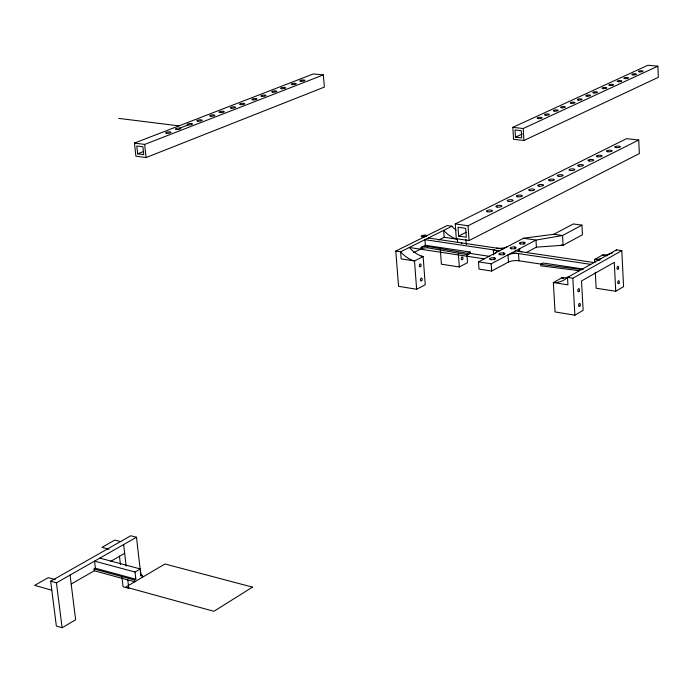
<?xml version="1.0" encoding="UTF-8"?>
<svg xmlns="http://www.w3.org/2000/svg" width="693" height="693" viewBox="0 0 693 693"><rect width="100%" height="100%" fill="white"/><g stroke="black" fill="none" stroke-linecap="round" stroke-linejoin="round"><path stroke-width="1.04" d="M140.878 575.502L136.478 537.24L130.769 535.758L50.658 581.21L56.367 626.056L62.11 627.745L75.632 619.75L70.071 575.06M71.188 584.043L94.283 570.781L94.066 569.005L134.529 580.006L135.854 579.235L135.014 572.028L140.281 568.953L141.103 576.134L142.411 575.363L142.619 577.165M569.343 276.75A29.227 23.233 61.1 0 1 561.676 277.893L553.343 282.553L555.05 311.937L574.878 315.185L583.125 310.351L581.522 280.942L614.275 262.344L615.722 291.259L596.136 288.219L595.296 272.236M615.722 291.259L623.579 286.659L621.812 250.623L616.562 249.87L567.498 277.417A29.375 23.267 61.1 0 1 553.343 282.553L567.913 284.823L567.498 277.417L572.825 278.231L621.812 250.623M94.066 569.005L95.391 568.243L135.854 579.235M110.629 561.399L124.671 553.343M50.658 581.21L56.428 582.83L136.478 537.24M610.152 253.837A28.534 23.034 60.9 0 1 602.572 255.007L594.629 259.451L594.793 262.647M579.339 270.729L540.748 265.8L540.661 264.354L543.139 263.002L583.61 269.092M526.429 252.469L536.399 247.15L563.114 245.253L582.441 234.788L581.921 225.138L562.569 235.499L535.975 240.064L523.458 238.253L478.499 261.867L478.984 269.092L491.64 271.05L508.48 262.058A7.606 2.391 -3.5 0 1 518.97 260.785L542.169 264.284M523.458 238.253L553.889 234.269L573.293 223.952L581.921 225.138M478.499 261.867L491.164 263.808L535.975 240.064L536.399 247.15M456.107 230.189A27.451 21.379 63.7 0 1 451.966 226.221L447.193 225.537L395.79 251.065L398.536 286.304L416.64 289.267L425.242 284.771L423.146 256.575A28.092 21.518 63.7 0 1 409.303 247.479L484.242 258.853M440.315 249.333L441.389 264.198L459.303 266.978L467.524 262.682L466.943 254.184M413.626 252.624L421.205 248.822A10.005 3.084 -4.2 0 1 427.001 247.678L467.697 254.738L470.218 253.439L489.7 256.375M421.205 248.822L421.101 247.418A10.005 3.075 -4.2 0 1 426.897 246.275L467.602 253.326L470.123 252.018L470.218 253.439M469.066 240.558L639.353 153.577L638.721 140.021L626.541 138.652L455.258 223.926L456.289 238.678L469.066 240.558L468.061 225.762L638.721 140.021M458.636 236.105L466.302 237.223L465.696 228.352L458.021 227.252L458.636 236.105L466.354 232.198M421.101 247.418L425.363 245.287L470.123 252.018M438.617 240.081L444.17 237.292L457.363 239.232L457.588 242.437M451.966 226.221L400.615 251.802L395.79 251.065M422.366 236.841L425.589 235.239M523.943 140.488L658.35 77.313L657.865 66.173L647.894 65.255L512.829 127.356L513.565 139.284L523.943 140.488L523.215 128.526L657.865 66.173M515.488 137.145L521.716 137.864L521.275 130.691L515.046 129.981L515.488 137.145L522.323 133.957M146.084 157.562L324.359 87.093L323.319 74.931L313.427 73.908L134.451 143.079L135.889 156.185L146.084 157.562L144.655 144.421L323.319 74.931M137.638 153.837L143.754 154.66L142.897 146.777L136.772 145.972L137.638 153.837L143.659 151.481M179.868 128.118L188.141 124.905A2.677 0.667 -5.6 0 0 192.498 124.116A2.677 0.667 -5.6 0 0 188.99 123.683A2.677 0.667 -5.6 0 0 188.149 124.905M512.829 127.356L523.215 128.526M118.72 118.39L178.959 125.875M540.661 264.354L582.475 269.681M134.451 143.079L144.655 144.421M553.889 234.269L562.569 235.499L563.114 245.253L561.191 244.967M455.258 223.926L468.061 225.762M602.572 255.007L604.617 255.301M599.766 260.204L594.629 259.451A28.673 23.077 61 0 0 601.022 258.68M428.343 237.994L502.927 249.038M515.505 250.909L594.005 262.534M499.592 250.788L424.948 239.683L425.363 245.287M512.188 252.668L590.757 264.354M421.101 256.263L423.146 256.575L414.501 260.958L401.16 258.887L400.615 251.802A28.222 21.552 63.7 0 0 414.501 260.958L416.64 289.267M561.676 277.893L563.755 278.214M120.79 541.64L114.795 540.072L101.94 547.34L108.948 549.194M99.827 558.108L140.281 568.953M135.014 572.028L94.534 561.122L95.391 568.243M140.341 574.809L142.411 575.363M94.283 570.781L134.745 581.808L134.529 580.006M55.353 579.625L48.302 577.659L34.65 585.368L51.81 590.219M56.428 582.83L62.11 627.745M119.456 556.072L120.452 564.544M121.942 577.243L123.068 586.772L128.759 588.34L127.772 579.859M123.64 544.542L126.161 566.068M427.477 246.232L427.572 247.635M444.17 237.292L443.667 230.353A27.581 21.405 63.7 0 0 457.363 239.232M467.602 253.326L467.697 254.738M465.913 239.302L466.285 244.62M458.333 253.11L459.303 266.978M494.256 257.857L494.386 259.918M493.667 254.955L493.329 249.861A7.554 2.339 -3.7 0 1 495.417 252.988M491.164 263.808L491.64 271.05M503.586 252.936L503.716 254.981M519.828 251.776L519.637 248.718A7.562 2.339 -3.4 0 0 521.838 251.845M518.97 260.785L518.52 253.603A7.606 2.374 -3.5 0 0 508.021 254.868L508.48 262.058M514.786 247.029L514.916 249.064M523.908 242.212L524.038 244.239M572.825 278.231L574.878 315.185M507.068 246.864A7.502 2.313 -3.6 0 1 496.664 248.111M612.456 252.815A28.534 23.034 60.9 0 1 611.321 253.361M616.562 249.87A28.534 23.034 60.9 0 1 615.609 250.71M426.593 236.157A2.798 0.849 -4.2 0 1 421.994 236.772A2.798 0.849 -4.2 0 1 423.033 235.308A2.798 0.849 -4.2 0 1 426.758 235.932M461.278 243.052A1.464 0.814 -81.6 0 1 461.936 243.737M608.645 254.314A28.673 23.077 61 0 1 606.687 255.934M252.495 587.118L213.894 611.304L125.805 587.075L164.951 563.989L252.495 587.118M490.878 259.641A3.049 0.953 -3.7 0 0 495.599 258.636A3.049 0.953 -3.7 0 0 491.216 257.978A3.049 0.953 -3.7 0 0 490.878 259.641M500.251 254.703A3.032 0.944 -3.6 0 0 504.937 253.699A3.032 0.944 -3.6 0 0 500.571 253.049A3.032 0.944 -3.6 0 0 500.251 254.703M511.486 248.77A3.015 0.927 -3.6 0 0 516.138 247.782A3.015 0.927 -3.6 0 0 511.78 247.141A3.015 0.927 -3.6 0 0 511.486 248.77M520.642 243.936A2.997 0.918 -3.5 0 0 525.268 242.957A2.997 0.918 -3.5 0 0 520.919 242.333A2.997 0.918 -3.5 0 0 520.642 243.936M487.725 211.798A3.067 0.901 -3.8 0 0 492.48 210.828A3.067 0.901 -3.8 0 0 488.08 210.222A3.067 0.901 -3.8 0 0 487.725 211.798M558.645 176.334A2.954 0.832 -3.3 0 0 563.158 175.424A2.954 0.832 -3.3 0 0 558.835 174.887A2.954 0.832 -3.3 0 0 558.645 176.334M597.712 156.791A2.885 0.788 -3.1 0 0 602.096 155.916A2.885 0.788 -3.1 0 0 597.825 155.414A2.885 0.788 -3.1 0 0 597.712 156.791M616.042 147.626A2.859 0.771 -3 0 0 620.365 146.769A2.859 0.771 -3 0 0 616.12 146.284A2.859 0.771 -3 0 0 616.042 147.626M497.176 207.077A3.049 0.892 -3.7 0 0 501.897 206.107A3.049 0.892 -3.7 0 0 497.496 205.518A3.049 0.892 -3.7 0 0 497.176 207.077M508.497 201.412A3.032 0.884 -3.6 0 0 513.184 200.459A3.032 0.884 -3.6 0 0 508.801 199.87A3.032 0.884 -3.6 0 0 508.497 201.412M517.732 196.795A3.015 0.866 -3.6 0 0 522.375 195.85A3.015 0.866 -3.6 0 0 518.009 195.27A3.015 0.866 -3.6 0 0 517.732 196.795M578.976 166.164A2.919 0.814 -3.2 0 0 583.419 165.272A2.919 0.814 -3.2 0 0 579.131 164.752A2.919 0.814 -3.2 0 0 578.976 166.164M570.374 170.469A2.928 0.814 -3.2 0 0 574.852 169.568A2.928 0.814 -3.2 0 0 570.547 169.04A2.928 0.814 -3.2 0 0 570.374 170.469M589.301 161.001A2.902 0.797 -3.1 0 0 593.71 160.118A2.902 0.797 -3.1 0 0 589.431 159.607A2.902 0.797 -3.1 0 0 589.301 161.001M607.813 151.741A2.876 0.78 -3 0 0 612.162 150.875A2.876 0.78 -3 0 0 607.908 150.381A2.876 0.78 -3 0 0 607.813 151.741M530.024 190.653A2.997 0.858 -3.5 0 0 534.632 189.709A2.997 0.858 -3.5 0 0 530.275 189.146A2.997 0.858 -3.5 0 0 530.024 190.653M539.024 186.148A2.98 0.849 -3.4 0 0 543.607 185.213A2.98 0.849 -3.4 0 0 539.267 184.659A2.98 0.849 -3.4 0 0 539.024 186.148M549.835 180.743A2.963 0.84 -3.4 0 0 554.374 179.825A2.963 0.84 -3.4 0 0 550.051 179.279A2.963 0.84 -3.4 0 0 549.835 180.743M420.755 266.407A1.49 0.849 -81.1 0 0 420.564 263.964A1.49 0.849 -81.1 0 0 419.369 265.843A1.49 0.849 -81.1 0 0 420.755 266.407M421.812 280.526A1.49 0.849 -80.9 0 0 421.621 278.084A1.49 0.849 -80.9 0 0 420.426 279.972A1.49 0.849 -80.9 0 0 421.812 280.526M462.621 259.338A1.455 0.806 -81.3 0 0 462.448 256.938A1.455 0.806 -81.3 0 0 461.295 258.775A1.455 0.806 -81.3 0 0 462.621 259.338M579.105 291.251A1.559 0.806 -81.2 0 0 578.967 288.695A1.559 0.806 -81.2 0 0 577.797 290.679A1.559 0.806 -81.2 0 0 579.105 291.251M618.26 268.815A1.525 0.771 -81.6 0 0 618.13 266.303A1.525 0.771 -81.6 0 0 617.013 268.234A1.525 0.771 -81.6 0 0 618.26 268.815M618.97 283.238A1.525 0.762 -81.4 0 0 618.849 280.743A1.525 0.762 -81.4 0 0 617.732 282.675A1.525 0.762 -81.4 0 0 618.97 283.238M579.911 305.968A1.559 0.806 -81 0 0 579.772 303.421A1.559 0.806 -81 0 0 578.603 305.414A1.559 0.806 -81 0 0 579.911 305.968M272.67 92.143A2.564 0.615 -5.1 0 0 276.793 91.398A2.564 0.615 -5.1 0 0 273.328 91.026A2.564 0.615 -5.1 0 0 272.67 92.143M231.271 108.186A2.616 0.641 -5.4 0 0 235.507 107.424A2.616 0.641 -5.4 0 0 232.025 107.017A2.616 0.641 -5.4 0 0 231.271 108.186M281.523 88.704A2.555 0.615 -5 0 0 285.62 87.976A2.555 0.615 -5 0 0 282.164 87.604A2.555 0.615 -5 0 0 281.523 88.704M176.368 129.47A2.694 0.676 -5.7 0 0 180.752 128.673A2.694 0.676 -5.7 0 0 177.235 128.231A2.694 0.676 -5.7 0 0 176.368 129.47M219.976 112.569A2.633 0.65 -5.4 0 0 224.237 111.798A2.633 0.65 -5.4 0 0 220.746 111.382A2.633 0.65 -5.4 0 0 219.976 112.569M197.756 121.18A2.668 0.667 -5.6 0 0 202.079 120.4A2.668 0.667 -5.6 0 0 198.57 119.967A2.668 0.667 -5.6 0 0 197.756 121.18M166.563 133.273A2.703 0.684 -5.8 0 0 170.972 132.467A2.703 0.684 -5.8 0 0 167.455 132.025A2.703 0.684 -5.8 0 0 166.563 133.273M210.568 116.216A2.651 0.658 -5.5 0 0 214.856 115.436A2.651 0.658 -5.5 0 0 211.365 115.021A2.651 0.658 -5.5 0 0 210.568 116.216M252.789 99.844A2.59 0.632 -5.2 0 0 256.964 99.09A2.59 0.632 -5.2 0 0 253.499 98.701A2.59 0.632 -5.2 0 0 252.789 99.844M240.497 104.617A2.607 0.641 -5.3 0 0 244.698 103.855A2.607 0.641 -5.3 0 0 241.225 103.456A2.607 0.641 -5.3 0 0 240.497 104.617M300.849 81.22A2.529 0.598 -4.9 0 0 304.894 80.492A2.529 0.598 -4.9 0 0 301.455 80.128A2.529 0.598 -4.9 0 0 300.849 81.22M261.824 96.344A2.581 0.624 -5.2 0 0 265.973 95.599A2.581 0.624 -5.2 0 0 262.508 95.21A2.581 0.624 -5.2 0 0 261.824 96.344M292.16 84.581A2.538 0.606 -5 0 0 296.232 83.853A2.538 0.606 -5 0 0 292.784 83.489A2.538 0.606 -5 0 0 292.16 84.581M538.253 118.607A2.46 0.632 -3.5 0 0 542.03 117.879A2.46 0.632 -3.5 0 0 538.452 117.489A2.46 0.632 -3.5 0 0 538.253 118.607M545.616 115.211A2.451 0.632 -3.5 0 0 549.367 114.492A2.451 0.632 -3.5 0 0 545.798 114.102A2.451 0.632 -3.5 0 0 545.616 115.211M554.461 111.123A2.434 0.624 -3.4 0 0 558.194 110.412A2.434 0.624 -3.4 0 0 554.634 110.031A2.434 0.624 -3.4 0 0 554.461 111.123M561.685 107.796A2.425 0.615 -3.4 0 0 565.393 107.086A2.425 0.615 -3.4 0 0 561.841 106.713A2.425 0.615 -3.4 0 0 561.685 107.796M610.005 85.499A2.365 0.58 -3.1 0 0 613.582 84.823A2.365 0.58 -3.1 0 0 610.083 84.477A2.365 0.58 -3.1 0 0 610.005 85.499M639.57 71.855A2.322 0.563 -3 0 0 643.069 71.197A2.322 0.563 -3 0 0 639.596 70.877A2.322 0.563 -3 0 0 639.57 71.855M603.179 88.643A2.374 0.589 -3.2 0 0 606.773 87.968A2.374 0.589 -3.2 0 0 603.265 87.621A2.374 0.589 -3.2 0 0 603.179 88.643M618.217 81.705A2.356 0.58 -3.1 0 0 621.768 81.038A2.356 0.58 -3.1 0 0 618.277 80.7A2.356 0.58 -3.1 0 0 618.217 81.705M593.892 92.931A2.382 0.598 -3.2 0 0 597.513 92.247A2.382 0.598 -3.2 0 0 593.996 91.892A2.382 0.598 -3.2 0 0 593.892 92.931M578.412 100.069A2.408 0.606 -3.3 0 0 582.077 99.376A2.408 0.606 -3.3 0 0 578.542 99.012A2.408 0.606 -3.3 0 0 578.412 100.069M586.936 96.145A2.391 0.598 -3.3 0 0 590.575 95.452A2.391 0.598 -3.3 0 0 587.049 95.097A2.391 0.598 -3.3 0 0 586.936 96.145M571.327 103.344A2.417 0.615 -3.3 0 0 575.017 102.642A2.417 0.615 -3.3 0 0 571.474 102.278A2.417 0.615 -3.3 0 0 571.327 103.344M624.921 78.612A2.348 0.572 -3.1 0 0 628.456 77.954A2.348 0.572 -3.1 0 0 624.973 77.616A2.348 0.572 -3.1 0 0 624.921 78.612M632.986 74.896A2.33 0.563 -3 0 0 636.495 74.238A2.33 0.563 -3 0 0 633.021 73.908A2.33 0.563 -3 0 0 632.986 74.896"/></g></svg>
